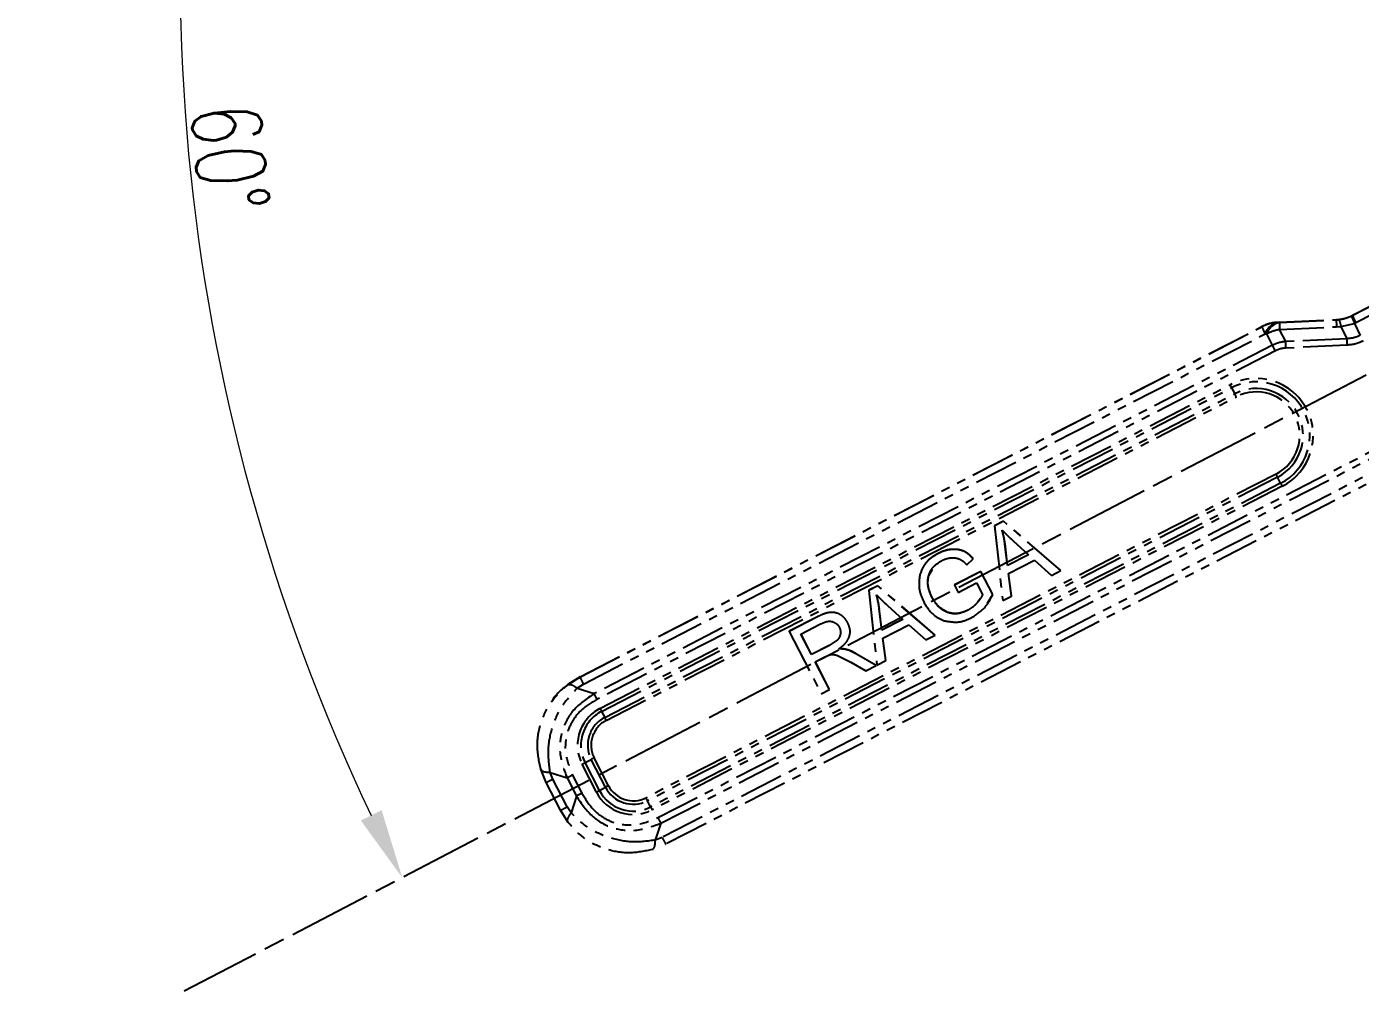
# Model space of a CAD drawing. Header units: millimetres. Extents: x 1890 to 4327, y 775 to 2498.
# Drawn here: x 3755.7 to 3947.4, y 1189.4 to 1328 of the extents above; entities that cross this region are included whole.
import ezdxf

# ---------------------------------------------------------------- set-up
doc = ezdxf.new("R2010")
doc.units = ezdxf.units.MM
doc.linetypes.add('AM_ISO08W050', pattern=[18, 12, -1.5, 3, -1.5])
doc.linetypes.add('PHANTOM', pattern=[12.7, 6.35, -1.27, 1.27, -1.27, 1.27, -1.27])
doc.layers.add('AM_7', color=4, linetype='AM_ISO08W050', lineweight=25)
doc.layers.add('标注', color=3, linetype='Continuous', lineweight=13)
doc.styles.add('SLDTEXTSTYLE1', font='txt.shx', dxfattribs={"width": 0.7, "bigfont": 'gbcbig.shx'})
doc.dimstyles.new('SLDDIMSTYLE12$2', dxfattribs={"dimtxt": 12, "dimasz": 10, "dimexe": 0, "dimexo": 0.0625, "dimgap": 0.875, "dimtad": 1, "dimdec": 1, "dimlfac": 1.8, "dimrnd": 1e-09, "dimzin": 12, "dimdsep": 46, "dimtxsty": 'SLDTEXTSTYLE1', "dimcen": 0.09, "dimdle": 8.16, "dimclrd": 3, "dimclre": 3, "dimadec": 0, "dimazin": 3, "dimtfac": 1, "dimtdec": 1, "dimtofl": 0, "dimtmove": 0, "dimatfit": 3, "dimfxl": 0, "dimfrac": 2, "dimtolj": 1, "dimlwd": 5, "dimlwe": 5, "dimarcsym": 0})

# ---------------------------------------------------------------- blocks, each defined once
blk = doc.blocks.new('*D70')
at = {"layer": 'Defpoints', "color": 0, "transparency": 16777216}
for p in [(3755.68, 1427.83), (3777.89, 1346.03), (4059.95, 1336.19), (4059.95, 1336.19), (3778.34, 1189.41)]:
    blk.add_point(p, dxfattribs=at)
at = {"layer": '标注', "color": 3, "linetype": 'Continuous', "lineweight": 5, "transparency": 16777216}
blk.add_arc((4059.95, 1336.19), 282.23, 165.2686, 205.498, dxfattribs=at)
at = {"layer": '标注', "color": 3, "transparency": 16777216}
for points in [[(3785.39, 1408.41), (3788.6, 1407.5), (3789.71, 1417.58)], [(3806.7, 1215.44), (3803.72, 1213.95), (3809.67, 1205.74)]]:
    blk.add_solid(points, dxfattribs=at)
at = {"layer": '标注', "color": 0, "transparency": 16777216, "insert": (3784.91, 1309.21), "char_height": 10, "attachment_point": 5, "rotation": 275.601, "style": 'SLDTEXTSTYLE1'}
blk.add_mtext('\\A1;60%%D', dxfattribs=at)

msp = doc.modelspace()

# ---------------------------------------------------------------- linework, layer by layer
at = {"color": 7, "linetype": 'PHANTOM', "lineweight": 25}
for p, q in [((3946.223, 1286.527), (3956.027, 1291.561)), ((3946.24, 1286.553), (3956.044, 1291.586)), ((3946.717, 1285.498), (3956.521, 1290.532)), ((3946.241, 1286.553), (3946.138, 1286.501)), ((3946.139, 1286.502), (3946.24, 1286.553)), ((3946.223, 1286.527), (3946.24, 1286.553)), ((3835.202, 1234.579), (3933.199, 1284.899)), ((3835.219, 1234.604), (3933.217, 1284.924)), ((3933.199, 1284.899), (3933.217, 1284.924)), ((3935.745, 1285.55), (3935.495, 1285.537)), ((3935.502, 1285.513), (3935.52, 1285.538)), ((3935.502, 1285.513), (3935.751, 1285.524)), ((3935.52, 1285.538), (3935.77, 1285.551)), ((3935.751, 1285.524), (3943.919, 1285.912)), ((3935.77, 1285.551), (3943.938, 1285.939)), ((3935.779, 1284.519), (3943.948, 1284.907)), ((3936.647, 1282.78), (3935.779, 1284.519)), ((3943.919, 1285.912), (3943.938, 1285.939)), ((3943.938, 1285.939), (3944.254, 1285.963)), ((3943.948, 1284.907), (3944.579, 1284.955)), ((3944.579, 1284.955), (3946.514, 1285.397)), ((3944.579, 1284.955), (3945.455, 1283.198)), ((3946.514, 1285.397), (3946.717, 1285.498)), ((3946.514, 1285.397), (3947.374, 1283.672)), ((3835.697, 1233.55), (3933.694, 1283.87)), ((3933.694, 1283.87), (3933.943, 1283.88)), ((3934.755, 1282.251), (3933.943, 1283.88)), ((3945.455, 1283.198), (3936.647, 1282.78)), ((3934.755, 1282.251), (3837.255, 1232.187)), ((3935.164, 1281.447), (3837.664, 1231.382)), ((3945.496, 1282.266), (3936.688, 1281.848)), ((3838.086, 1230.067), (3928.653, 1276.571)), ((3838.31, 1229.636), (3928.877, 1276.14)), ((3838.765, 1228.784), (3929.332, 1275.288)), ((3838.989, 1228.353), (3929.556, 1274.857)), ((3846.4, 1214.37), (3964.469, 1274.996)), ((3928.877, 1276.14), (3929.332, 1275.288)), ((3846.814, 1213.573), (3964.883, 1274.199)), ((3965.771, 1272.519), (3847.002, 1211.533)), ((3966.305, 1271.546), (3847.536, 1210.561)), ((3935.267, 1263.735), (3844.7, 1217.231)), ((3935.488, 1263.3), (3844.921, 1216.796)), ((3935.923, 1262.419), (3935.488, 1263.3)), ((3935.923, 1262.419), (3845.357, 1215.915)), ((3936.144, 1261.983), (3845.577, 1215.479)), ((3896.079, 1256.951), (3894.803, 1256.296)), ((3894.816, 1256.315), (3894.803, 1256.296)), ((3894.803, 1256.296), (3895.966, 1245.574)), ((3896.092, 1256.97), (3894.816, 1256.315)), ((3896.092, 1256.97), (3896.079, 1256.951)), ((3904.33, 1249.869), (3896.079, 1256.951)), ((3904.344, 1249.888), (3896.092, 1256.97)), ((3896.305, 1253.731), (3896.292, 1253.712)), ((3896.651, 1250.579), (3896.292, 1253.712)), ((3896.665, 1250.597), (3896.305, 1253.731)), ((3897.482, 1254.13), (3899.692, 1252.14)), ((3886.718, 1252.342), (3886.705, 1252.323)), ((3889.444, 1252.921), (3889.431, 1252.902)), ((3899.692, 1252.14), (3896.651, 1250.579)), ((3899.684, 1252.148), (3896.665, 1250.597)), ((3884.688, 1250.652), (3884.675, 1250.633)), ((3885.332, 1249.147), (3885.858, 1250.067)), ((3890.808, 1250.703), (3891.729, 1251.554)), ((3891.742, 1251.573), (3891.729, 1251.554)), ((3896.665, 1250.597), (3896.651, 1250.579)), ((3896.811, 1249.442), (3900.548, 1251.36)), ((3900.548, 1251.36), (3902.993, 1249.182)), ((3902.993, 1249.182), (3904.33, 1249.869)), ((3904.344, 1249.888), (3904.33, 1249.869)), ((3885.332, 1249.147), (3885.319, 1249.129)), ((3892.833, 1249.737), (3889.047, 1247.793)), ((3892.846, 1249.755), (3889.06, 1247.812)), ((3889.586, 1246.743), (3892.212, 1248.091)), ((3892.212, 1248.091), (3893.071, 1246.418)), ((3892.846, 1249.755), (3892.833, 1249.737)), ((3894.535, 1246.421), (3892.833, 1249.737)), ((3894.548, 1246.44), (3892.846, 1249.755)), ((3897.217, 1246.217), (3896.811, 1249.442)), ((3897.23, 1246.235), (3896.826, 1249.449)), ((3878.012, 1247.674), (3876.736, 1247.019)), ((3876.749, 1247.038), (3876.736, 1247.019)), ((3876.736, 1247.019), (3877.899, 1236.297)), ((3878.025, 1247.693), (3876.749, 1247.038)), ((3878.025, 1247.693), (3878.012, 1247.674)), ((3886.264, 1240.592), (3878.012, 1247.674)), ((3886.277, 1240.611), (3878.025, 1247.693)), ((3885.806, 1246.079), (3885.793, 1246.06)), ((3889.06, 1247.812), (3889.047, 1247.793)), ((3889.047, 1247.793), (3889.586, 1246.743)), ((3893.78, 1245.182), (3894.548, 1246.44)), ((3894.548, 1246.44), (3894.535, 1246.421)), ((3895.966, 1245.574), (3897.217, 1246.217)), ((3897.23, 1246.235), (3897.217, 1246.217)), ((3878.238, 1244.454), (3878.225, 1244.435)), ((3878.585, 1241.302), (3878.225, 1244.435)), ((3878.598, 1241.32), (3878.238, 1244.454)), ((3879.415, 1244.853), (3881.625, 1242.863)), ((3890.959, 1244.173), (3890.946, 1244.154)), ((3892.414, 1245.383), (3892.401, 1245.364)), ((3892.77, 1245.87), (3892.414, 1245.383)), ((3893.819, 1245.132), (3893.832, 1245.15)), ((3869.248, 1243.166), (3865.285, 1241.131)), ((3869.261, 1243.185), (3865.298, 1241.15)), ((3866.974, 1240.757), (3869.801, 1242.208)), ((3869.261, 1243.185), (3869.248, 1243.166)), ((3870.737, 1243.796), (3870.724, 1243.778)), ((3881.625, 1242.863), (3878.585, 1241.302)), ((3881.617, 1242.871), (3878.598, 1241.32)), ((3888.042, 1243.869), (3888.029, 1243.85)), ((3865.298, 1241.15), (3865.285, 1241.131)), ((3865.285, 1241.131), (3869.885, 1232.174)), ((3868.495, 1237.795), (3866.974, 1240.757)), ((3868.508, 1237.814), (3866.992, 1240.766)), ((3878.598, 1241.32), (3878.585, 1241.302)), ((3878.744, 1240.164), (3882.481, 1242.083)), ((3882.481, 1242.083), (3884.926, 1239.905)), ((3884.926, 1239.905), (3886.264, 1240.592)), ((3886.277, 1240.611), (3886.264, 1240.592)), ((3871.047, 1239.106), (3868.495, 1237.795)), ((3871.06, 1239.125), (3868.508, 1237.814)), ((3872.193, 1239.868), (3871.047, 1239.106)), ((3871.06, 1239.125), (3871.047, 1239.106)), ((3873.585, 1239.733), (3873.598, 1239.752)), ((3879.15, 1236.94), (3878.744, 1240.164)), ((3879.163, 1236.958), (3878.759, 1240.172)), ((3868.508, 1237.814), (3868.495, 1237.795)), ((3869.025, 1236.763), (3870.405, 1237.472)), ((3871.069, 1232.782), (3869.025, 1236.763)), ((3871.082, 1232.801), (3869.043, 1236.773)), ((3870.405, 1237.472), (3871.209, 1237.797)), ((3872.118, 1237.709), (3874.14, 1236.72)), ((3874.14, 1236.72), (3876.284, 1235.46)), ((3874.969, 1237.883), (3874.956, 1237.865)), ((3877.774, 1236.225), (3874.956, 1237.865)), ((3877.787, 1236.244), (3874.969, 1237.883)), ((3877.899, 1236.297), (3879.15, 1236.94)), ((3879.163, 1236.958), (3879.15, 1236.94)), ((3833.455, 1233.467), (3835.202, 1234.579)), ((3835.219, 1234.604), (3833.474, 1233.495)), ((3835.219, 1234.604), (3835.202, 1234.579)), ((3876.284, 1235.46), (3877.774, 1236.225)), ((3877.787, 1236.244), (3877.774, 1236.225)), ((3834.822, 1232.993), (3835.697, 1233.55)), ((3834.822, 1232.993), (3837.255, 1232.187)), ((3869.885, 1232.174), (3871.069, 1232.782)), ((3871.082, 1232.801), (3871.069, 1232.782)), ((3831.109, 1231.001), (3831.085, 1230.967)), ((3838.31, 1229.636), (3838.765, 1228.784)), ((3830.333, 1219.432), (3829.56, 1221.351)), ((3837.567, 1218.054), (3835.511, 1222.057)), ((3835.946, 1222.282), (3836.823, 1222.741)), ((3838.002, 1218.279), (3835.946, 1222.282)), ((3838.878, 1218.738), (3836.823, 1222.741)), ((3839.313, 1218.963), (3837.258, 1222.966)), ((3832.389, 1215.429), (3830.333, 1219.432)), ((3830.928, 1220.877), (3833.36, 1220.07)), ((3831.314, 1219.918), (3830.928, 1220.877)), ((3833.37, 1215.915), (3831.314, 1219.918)), ((3833.36, 1220.07), (3834.697, 1217.468)), ((3834.158, 1220.477), (3835.495, 1217.875)), ((3834.697, 1217.468), (3833.924, 1215.041)), ((3838.002, 1218.279), (3838.878, 1218.738)), ((3833.498, 1213.683), (3832.389, 1215.429)), ((3833.924, 1215.041), (3833.37, 1215.915)), ((3845.357, 1215.915), (3844.921, 1216.796)), ((3846.814, 1213.573), (3846.041, 1211.146)), ((3847.002, 1211.533), (3846.041, 1211.146))]:
    msp.add_line(p, q, dxfattribs=at)
for centre, radius, start, end in [((3961.125, 1293.054), 16.269, 203.65317, 207.67445), ((3935.769, 1279.895), 5.625, 92.71551, 117.17948), ((3948.102, 1291.426), 16.269, 203.65323, 207.67441), ((3935.786, 1279.92), 5.625, 92.71551, 117.17948), ((3935.997, 1283.152), 2.413, 101.84245, 162.69532), ((3936.246, 1283.163), 2.413, 101.84237, 162.69509), ((3937.119, 1277.712), 6.938, 101.13017, 117.24213), ((3955.759, 1285.581), 20.008, 180.16327, 183.04177), ((3963.926, 1285.968), 20.007, 180.16315, 183.04177), ((3932.398, 1269.277), 8.2, 297.1833, 117.18084), ((3932.4, 1269.28), 7.713, 297.18322, 117.18092), ((3961.144, 1293.197), 36.497, 207.09803, 207.86067), ((3932.41, 1269.294), 6.738, 297.18337, 117.18077), ((3897.065, 1258.232), 36.497, 27.09803, 27.86067), ((3932.411, 1269.296), 6.251, 297.18339, 117.18075), ((3902.25, 1246.721), 37.143, 26.50967, 27.26321), ((3969.159, 1278.997), 37.141, 206.50963, 207.26319), ((3840.804, 1224.775), 5.949, 117.18001, 207.18331), ((3840.805, 1224.777), 5.462, 117.18001, 207.18331), ((3840.815, 1224.791), 4.488, 117.18001, 207.18331), ((3870.576, 1246.692), 36.496, 207.09805, 207.86068), ((3806.497, 1211.727), 36.498, 27.09803, 27.86065), ((3840.817, 1224.794), 4.001, 117.18001, 207.18331), ((3803.604, 1284.31), 69.954, 297.13687, 297.5379), ((3869.167, 1160.709), 69.958, 117.13686, 117.53788), ((3805.66, 1280.308), 69.954, 297.13687, 297.5379), ((3842.86, 1220.772), 5.95, 207.18167, 297.17837), ((3842.861, 1220.774), 5.463, 207.18159, 297.1784), ((3871.222, 1156.706), 69.958, 117.13686, 117.53788), ((3842.871, 1220.788), 4.488, 207.18159, 297.17841), ((3842.873, 1220.791), 4.001, 207.1814, 297.1785), ((3811.684, 1200.217), 37.142, 26.50966, 27.2632), ((3878.594, 1232.493), 37.142, 206.50966, 207.26321)]:
    msp.add_arc(centre, radius, start, end, dxfattribs=at)
for points, knots in [([(3944.235, 1285.936), (3944.566, 1285.985), (3945.215, 1286.083), (3945.823, 1286.347), (3946.121, 1286.476)], [0, 0, 0, 0, 0.5083155, 1, 1, 1, 1]), ([(3944.254, 1285.963), (3944.583, 1286.011), (3945.232, 1286.107), (3945.84, 1286.372), (3946.139, 1286.502)], [0, 0, 0, 0, 0.50800634, 1, 1, 1, 1]), ([(3946.121, 1286.476), (3946.14, 1286.486), (3946.174, 1286.503), (3946.208, 1286.52), (3946.223, 1286.527)], [0, 0, 0, 0, 0.5601455, 1, 1, 1, 1]), ([(3946.121, 1286.476), (3946.125, 1286.419), (3946.133, 1286.303), (3946.387, 1285.699), (3946.514, 1285.397)], [0, 0, 0, 0, 0.5, 1, 1, 1, 1]), ([(3943.919, 1285.912), (3943.978, 1285.915), (3944.084, 1285.921), (3944.189, 1285.931), (3944.235, 1285.936)], [0, 0, 0, 0, 0.5576718, 1, 1, 1, 1]), ([(3944.235, 1285.936), (3944.283, 1285.892), (3944.378, 1285.805), (3944.512, 1285.238), (3944.579, 1284.955)], [0, 0, 0, 0, 0.5008043, 1, 1, 1, 1]), ([(3936.647, 1282.78), (3936.315, 1282.739), (3935.658, 1282.657), (3935.054, 1282.385), (3934.755, 1282.251)], [0, 0, 0, 0, 0.50495342, 1, 1, 1, 1]), ([(3947.374, 1283.672), (3947.073, 1283.54), (3946.46, 1283.271), (3945.794, 1283.223), (3945.455, 1283.198)], [0, 0, 0, 0, 0.4914989, 1, 1, 1, 1]), ([(3947.782, 1282.868), (3947.425, 1282.709), (3946.696, 1282.384), (3945.901, 1282.306), (3945.496, 1282.266)], [0, 0, 0, 0, 0.4902935, 1, 1, 1, 1]), ([(3936.688, 1281.848), (3936.387, 1281.816), (3935.857, 1281.761), (3935.373, 1281.541), (3935.164, 1281.447)], [0, 0, 0, 0, 0.56777287, 1, 1, 1, 1]), ([(3895.885, 1255.663), (3896.138, 1255.406), (3896.657, 1254.881), (3897.203, 1254.384), (3897.482, 1254.13)], [0, 0, 0, 0, 0.4886908, 1, 1, 1, 1]), ([(3896.292, 1253.712), (3896.24, 1254.069), (3896.144, 1254.728), (3895.966, 1255.369), (3895.885, 1255.663)], [0, 0, 0, 0, 0.54195929, 1, 1, 1, 1]), ([(3896.305, 1253.731), (3896.253, 1254.088), (3896.157, 1254.747), (3895.979, 1255.388), (3895.898, 1255.682)], [0, 0, 0, 0, 0.5419593, 1, 1, 1, 1]), ([(3886.705, 1252.323), (3886.339, 1252.112), (3885.642, 1251.71), (3884.631, 1250.741), (3884.28, 1249.846), (3884.07, 1249.311)], [0, 0, 0, 0, 0.308178, 0.5862676, 1, 1, 1, 1]), ([(3886.718, 1252.342), (3886.358, 1252.126), (3885.674, 1251.717), (3884.957, 1251.131), (3884.762, 1250.708), (3884.727, 1250.632)], [0, 0, 0, 0, 0.4764978, 0.9064737, 1, 1, 1, 1]), ([(3889.431, 1252.902), (3888.924, 1252.904), (3887.972, 1252.909), (3887.109, 1252.51), (3886.705, 1252.323)], [0, 0, 0, 0, 0.5318982, 1, 1, 1, 1]), ([(3889.444, 1252.921), (3888.937, 1252.923), (3887.985, 1252.928), (3887.122, 1252.529), (3886.718, 1252.342)], [0, 0, 0, 0, 0.53189815, 1, 1, 1, 1]), ([(3891.729, 1251.554), (3891.354, 1251.946), (3890.71, 1252.619), (3889.808, 1252.818), (3889.431, 1252.902)], [0, 0, 0, 0, 0.5814657, 1, 1, 1, 1]), ([(3891.742, 1251.573), (3891.367, 1251.964), (3890.723, 1252.638), (3889.821, 1252.837), (3889.444, 1252.921)], [0, 0, 0, 0, 0.5814657, 1, 1, 1, 1]), ([(3885.319, 1249.129), (3885.397, 1249.355), (3885.553, 1249.807), (3886.135, 1250.638), (3886.787, 1251.044), (3887.235, 1251.322)], [0, 0, 0, 0, 0.2394886, 0.4785859, 1, 1, 1, 1]), ([(3887.235, 1251.322), (3887.539, 1251.457), (3888.132, 1251.72), (3888.781, 1251.708), (3889.096, 1251.702)], [0, 0, 0, 0, 0.512975, 1, 1, 1, 1]), ([(3889.096, 1251.702), (3889.251, 1251.677), (3889.564, 1251.624), (3890.185, 1251.335), (3890.554, 1250.962), (3890.808, 1250.703)], [0, 0, 0, 0, 0.23103556, 0.46846759, 1, 1, 1, 1]), ([(3884.07, 1249.311), (3883.973, 1248.573), (3883.794, 1247.202), (3884.356, 1245.944), (3884.616, 1245.363)], [0, 0, 0, 0, 0.5381648, 1, 1, 1, 1]), ([(3885.793, 1246.06), (3885.567, 1246.583), (3885.24, 1247.338), (3885.171, 1248.408), (3885.27, 1248.891), (3885.319, 1249.129)], [0, 0, 0, 0, 0.5344662, 0.7714045, 1, 1, 1, 1]), ([(3885.806, 1246.079), (3885.545, 1246.665), (3885.104, 1247.654), (3885.266, 1248.715), (3885.332, 1249.147)], [0, 0, 0, 0, 0.5921782, 1, 1, 1, 1]), ([(3877.818, 1246.386), (3878.071, 1246.129), (3878.59, 1245.604), (3879.136, 1245.107), (3879.415, 1244.853)], [0, 0, 0, 0, 0.4886907, 1, 1, 1, 1]), ([(3878.225, 1244.435), (3878.173, 1244.792), (3878.077, 1245.451), (3877.899, 1246.092), (3877.818, 1246.386)], [0, 0, 0, 0, 0.5419592, 1, 1, 1, 1]), ([(3878.238, 1244.454), (3878.186, 1244.811), (3878.09, 1245.47), (3877.912, 1246.111), (3877.831, 1246.405)], [0, 0, 0, 0, 0.5419592, 1, 1, 1, 1]), ([(3888.029, 1243.85), (3887.808, 1243.95), (3887.355, 1244.153), (3886.519, 1244.845), (3886.091, 1245.562), (3885.793, 1246.06)], [0, 0, 0, 0, 0.2264152, 0.4626215, 1, 1, 1, 1]), ([(3888.042, 1243.869), (3887.547, 1244.145), (3886.595, 1244.676), (3886.062, 1245.625), (3885.806, 1246.079)], [0, 0, 0, 0, 0.520635, 1, 1, 1, 1]), ([(3891.541, 1243.117), (3892.237, 1243.578), (3893.52, 1244.429), (3894.216, 1245.796), (3894.535, 1246.421)], [0, 0, 0, 0, 0.5424178, 1, 1, 1, 1]), ([(3893.071, 1246.418), (3893.007, 1246.281), (3892.831, 1245.901), (3892.569, 1245.573), (3892.401, 1245.364)], [0, 0, 0, 0, 0.3598376, 1, 1, 1, 1]), ([(3884.616, 1245.363), (3885.04, 1244.669), (3885.773, 1243.472), (3887.044, 1242.907), (3887.579, 1242.67)], [0, 0, 0, 0, 0.5794862, 1, 1, 1, 1]), ([(3890.946, 1244.154), (3890.453, 1243.947), (3889.736, 1243.647), (3888.715, 1243.648), (3888.257, 1243.783), (3888.029, 1243.85)], [0, 0, 0, 0, 0.5264104, 0.7642346, 1, 1, 1, 1]), ([(3890.959, 1244.173), (3890.404, 1243.936), (3889.452, 1243.53), (3888.457, 1243.769), (3888.042, 1243.869)], [0, 0, 0, 0, 0.5837878, 1, 1, 1, 1]), ([(3892.401, 1245.364), (3892.191, 1245.121), (3891.773, 1244.637), (3891.221, 1244.315), (3890.946, 1244.154)], [0, 0, 0, 0, 0.5020846, 1, 1, 1, 1]), ([(3892.414, 1245.383), (3892.177, 1245.112), (3891.755, 1244.631), (3891.202, 1244.312), (3890.959, 1244.173)], [0, 0, 0, 0, 0.5618251, 1, 1, 1, 1]), ([(3870.724, 1243.778), (3870.476, 1243.696), (3869.968, 1243.53), (3869.491, 1243.289), (3869.248, 1243.166)], [0, 0, 0, 0, 0.4889255, 1, 1, 1, 1]), ([(3870.737, 1243.796), (3870.489, 1243.715), (3869.981, 1243.548), (3869.504, 1243.308), (3869.261, 1243.185)], [0, 0, 0, 0, 0.4889255, 1, 1, 1, 1]), ([(3869.801, 1242.208), (3870.098, 1242.343), (3870.529, 1242.539), (3871.133, 1242.618), (3871.401, 1242.559), (3871.526, 1242.531)], [0, 0, 0, 0, 0.5431864, 0.7867589, 1, 1, 1, 1]), ([(3871.831, 1243.827), (3871.623, 1243.849), (3871.251, 1243.889), (3870.886, 1243.812), (3870.724, 1243.778)], [0, 0, 0, 0, 0.5575462, 1, 1, 1, 1]), ([(3871.526, 1242.531), (3871.727, 1242.443), (3872.023, 1242.314), (3872.324, 1242.005), (3872.43, 1241.825), (3872.483, 1241.734)], [0, 0, 0, 0, 0.508701, 0.7517829, 1, 1, 1, 1]), ([(3872.89, 1243.346), (3872.703, 1243.476), (3872.378, 1243.701), (3871.995, 1243.789), (3871.831, 1243.827)], [0, 0, 0, 0, 0.5738958, 1, 1, 1, 1]), ([(3872.437, 1238.623), (3872.697, 1238.824), (3873.18, 1239.196), (3873.721, 1239.875), (3874.04, 1240.636), (3874.067, 1241.516), (3873.827, 1242.073), (3873.701, 1242.367)], [0, 0, 0, 0, 0.2248507, 0.4169148, 0.5876668, 0.7832367, 1, 1, 1, 1]), ([(3873.701, 1242.367), (3873.577, 1242.576), (3873.358, 1242.946), (3873.031, 1243.225), (3872.89, 1243.346)], [0, 0, 0, 0, 0.5655054, 1, 1, 1, 1]), ([(3887.579, 1242.67), (3888.316, 1242.538), (3889.687, 1242.292), (3890.954, 1242.856), (3891.541, 1243.117)], [0, 0, 0, 0, 0.53725916, 1, 1, 1, 1]), ([(3872.638, 1240.741), (3872.598, 1240.577), (3872.518, 1240.251), (3872.301, 1239.995), (3872.193, 1239.868)], [0, 0, 0, 0, 0.50112496, 1, 1, 1, 1]), ([(3872.483, 1241.734), (3872.551, 1241.574), (3872.685, 1241.256), (3872.654, 1240.912), (3872.638, 1240.741)], [0, 0, 0, 0, 0.5017512, 1, 1, 1, 1]), ([(3874.956, 1237.865), (3874.458, 1238.14), (3873.666, 1238.579), (3872.77, 1238.611), (3872.437, 1238.623)], [0, 0, 0, 0, 0.628575, 1, 1, 1, 1]), ([(3874.969, 1237.883), (3874.471, 1238.159), (3873.679, 1238.597), (3872.783, 1238.63), (3872.45, 1238.642)], [0, 0, 0, 0, 0.628575, 1, 1, 1, 1]), ([(3871.209, 1237.797), (3871.337, 1237.807), (3871.644, 1237.832), (3871.943, 1237.755), (3872.118, 1237.709)], [0, 0, 0, 0, 0.4142729, 1, 1, 1, 1]), ([(3829.56, 1221.351), (3829.331, 1222.46), (3828.872, 1224.67), (3829.483, 1228.055), (3830.96, 1231.164), (3832.621, 1232.698), (3833.455, 1233.467)], [0, 0, 0, 0, 0.2509207, 0.5000162, 0.7490448, 1, 1, 1, 1]), ([(3830.928, 1220.877), (3830.78, 1221.957), (3830.485, 1224.11), (3831.163, 1227.473), (3832.573, 1230.605), (3834.071, 1232.195), (3834.822, 1232.993)], [0, 0, 0, 0, 0.2509209, 0.5000162, 0.7490448, 1, 1, 1, 1]), ([(3833.474, 1233.495), (3832.564, 1232.778), (3831.636, 1232.048), (3831.127, 1231.016), (3831.117, 1230.996)], [0, 0, 0, 0, 0.9811751, 1, 1, 1, 1]), ([(3833.455, 1233.467), (3833.603, 1233.511), (3833.898, 1233.597), (3834.514, 1233.195), (3834.822, 1232.993)], [0, 0, 0, 0, 0.5000005, 1, 1, 1, 1]), ([(3837.255, 1232.187), (3836.187, 1231.466), (3834.208, 1230.132), (3832.509, 1227.012), (3832.085, 1223.495), (3832.914, 1221.268), (3833.36, 1220.07)], [0, 0, 0, 0, 0.2702915, 0.5008839, 0.7316205, 1, 1, 1, 1]), ([(3837.664, 1231.382), (3836.894, 1230.917), (3835.462, 1230.051), (3833.956, 1228.147), (3833.101, 1225.917), (3833.018, 1223.216), (3833.759, 1221.436), (3834.158, 1220.477)], [0, 0, 0, 0, 0.2085412, 0.3881399, 0.5544367, 0.759769, 1, 1, 1, 1]), ([(3829.561, 1221.351), (3829.651, 1221.219), (3829.833, 1220.953), (3830.561, 1220.902), (3830.928, 1220.877)], [0, 0, 0, 0, 0.49686735, 1, 1, 1, 1]), ([(3834.697, 1217.468), (3835.417, 1216.399), (3836.752, 1214.418), (3839.873, 1212.72), (3843.389, 1212.298), (3845.617, 1213.127), (3846.814, 1213.573)], [0, 0, 0, 0, 0.2705363, 0.5011773, 0.7319034, 1, 1, 1, 1]), ([(3835.495, 1217.875), (3835.961, 1217.105), (3836.828, 1215.672), (3838.733, 1214.166), (3840.963, 1213.312), (3843.664, 1213.23), (3845.442, 1213.97), (3846.4, 1214.37)], [0, 0, 0, 0, 0.20872371, 0.38836947, 0.55468562, 0.75997191, 1, 1, 1, 1]), ([(3833.498, 1213.683), (3833.446, 1213.829), (3833.342, 1214.122), (3833.73, 1214.735), (3833.924, 1215.041)], [0, 0, 0, 0, 0.50000085, 1, 1, 1, 1]), ([(3845.615, 1209.788), (3844.504, 1209.558), (3842.291, 1209.099), (3838.904, 1209.709), (3835.796, 1211.187), (3834.266, 1212.849), (3833.498, 1213.683)], [0, 0, 0, 0, 0.2509467, 0.4999848, 0.7490685, 1, 1, 1, 1]), ([(3846.041, 1211.146), (3844.956, 1210.998), (3842.794, 1210.702), (3839.428, 1211.379), (3836.299, 1212.79), (3834.718, 1214.289), (3833.924, 1215.041)], [0, 0, 0, 0, 0.2509467, 0.4999847, 0.7490684, 1, 1, 1, 1]), ([(3845.615, 1209.788), (3845.739, 1209.877), (3845.987, 1210.055), (3846.023, 1210.781), (3846.041, 1211.146)], [0, 0, 0, 0, 0.4968674, 1, 1, 1, 1])]:
    msp.add_open_spline(points, degree=3, knots=knots, dxfattribs=at)
for points in [[(3936.688, 1281.848), (3936.684, 1281.939), (3936.675, 1282.121), (3936.663, 1282.378), (3936.653, 1282.608), (3936.649, 1282.723), (3936.647, 1282.78)], [(3945.496, 1282.266), (3945.492, 1282.357), (3945.483, 1282.539), (3945.472, 1282.796), (3945.462, 1283.026), (3945.457, 1283.141), (3945.455, 1283.198)], [(3935.164, 1281.447), (3935.124, 1281.524), (3935.045, 1281.679), (3934.933, 1281.899), (3934.832, 1282.098), (3934.781, 1282.2), (3934.755, 1282.251)], [(3835.202, 1234.579), (3835.222, 1234.529), (3835.261, 1234.429), (3835.551, 1233.843), (3835.697, 1233.55)], [(3837.664, 1231.382), (3837.624, 1231.46), (3837.544, 1231.615), (3837.433, 1231.834), (3837.332, 1232.033), (3837.281, 1232.135), (3837.255, 1232.187)], [(3830.333, 1219.432), (3830.374, 1219.45), (3830.457, 1219.486), (3831.029, 1219.774), (3831.314, 1219.918)], [(3834.158, 1220.477), (3834.081, 1220.437), (3833.926, 1220.358), (3833.708, 1220.246), (3833.511, 1220.146), (3833.411, 1220.095), (3833.36, 1220.07)], [(3835.495, 1217.875), (3835.417, 1217.836), (3835.263, 1217.756), (3835.044, 1217.645), (3834.847, 1217.544), (3834.747, 1217.493), (3834.697, 1217.468)], [(3832.389, 1215.429), (3832.43, 1215.447), (3832.513, 1215.484), (3833.084, 1215.771), (3833.37, 1215.915)], [(3846.4, 1214.37), (3846.44, 1214.292), (3846.519, 1214.138), (3846.632, 1213.919), (3846.735, 1213.723), (3846.788, 1213.623), (3846.814, 1213.573)], [(3847.002, 1211.533), (3847.154, 1211.249), (3847.456, 1210.681), (3847.509, 1210.601), (3847.536, 1210.561)]]:
    msp.add_open_spline(points, degree=3, dxfattribs=at)
at = {"layer": 'AM_7'}
msp.add_line((4059.949, 1336.187), (3778.336, 1189.413), dxfattribs=at)

# ---------------------------------------------------------------- dimensions: what is measured, and where the dimension line sits
at = {"layer": '标注'}
dim = msp.add_angular_dim_2l(base=(3777.889, 1346.029), line1=((4059.949, 1336.187), (3755.681, 1427.829)), line2=((4059.949, 1336.187), (3778.336, 1189.413)), text='60%%D', dimstyle='SLDDIMSTYLE12$2', override={"dimtxt": 10, "dimadec": 3, "dimtdec": 3, "dimtzin": 0}, dxfattribs=at)
dim.commit()
dim.dimension.update_dxf_attribs({"geometry": '*D70', "text_midpoint": (3779.065, 1308.641), "dimtype": 162})

doc.saveas('drawing.dxf')
